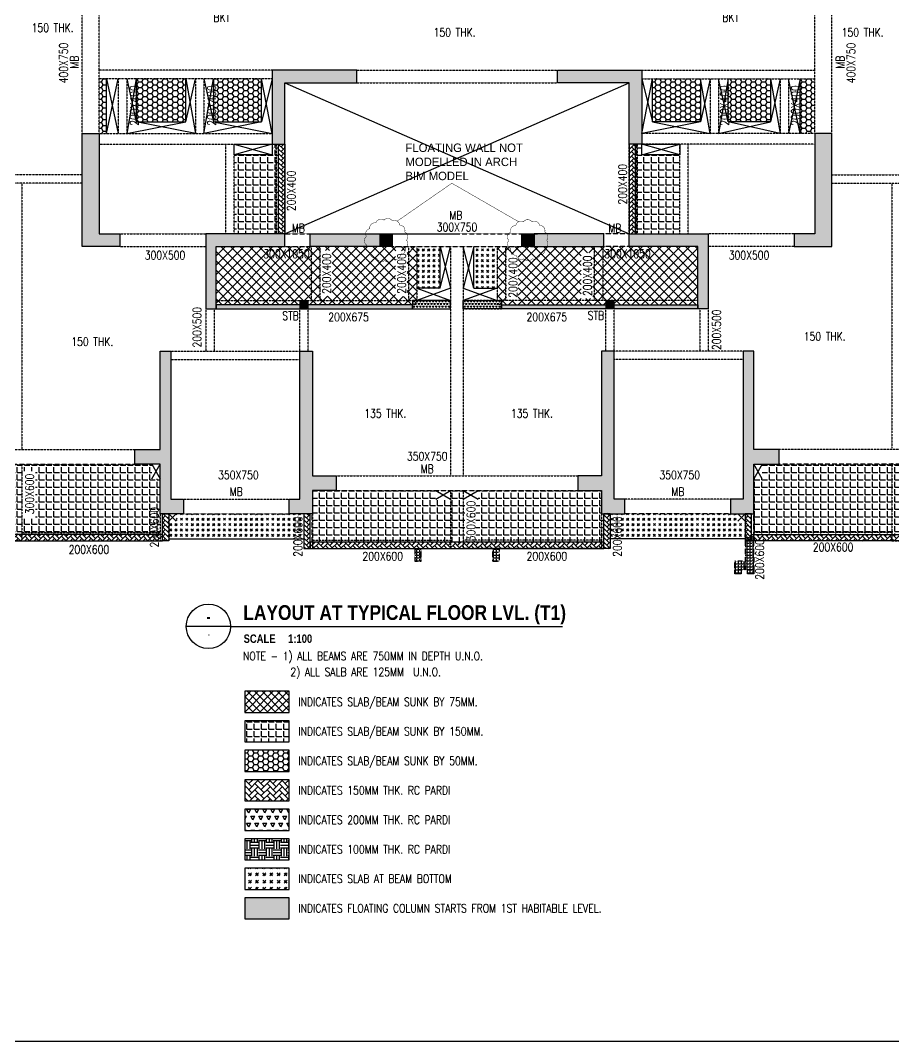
# Model space of a CAD drawing. Header units: millimetres. Extents: x 4277 to 218637, y 6776 to 49510.
# Drawn here: x 96248 to 116923, y 6776 to 30947 of the extents above; entities that cross this region are included whole.
import ezdxf
from ezdxf.enums import TextEntityAlignment as Align

# ---------------------------------------------------------------- set-up
doc = ezdxf.new("R2010")
doc.units = ezdxf.units.MM
doc.linetypes.add('DASHED2', pattern=[0.375, 0.25, -0.125])
doc.linetypes.add('HIDDEN', pattern=[0.375, 0.25, -0.125])
for name, color, linetype, lineweight in [('0. BIM ARCH 28.03.25', 7, 'Continuous', 0), ('BEAM SIZES', 3, 'Continuous', 0), ('Boundary', 40, 'Continuous', 30), ('FC', 4, 'Continuous', 0), ('OTHER', 7, 'Continuous', 30), ('RC PARDI 100MM', 2, 'Continuous', 25), ('RC PARDI 150MM', 2, 'Continuous', 25), ('RC PARDI 200MM', 2, 'Continuous', 25), ('RC PARDI 75MM', 2, 'Continuous', 25)]:
    doc.layers.add(name, color=color, linetype=linetype, lineweight=lineweight)
for name, color, linetype in [('A-REFR-TITL-100', 2, 'Continuous'), ('BEAM', 3, 'DASHED2'), ('BEAM NO', 3, 'Continuous'), ('COL', 6, 'Continuous'), ('col solid', 20, 'Continuous'), ('COVER', 2, 'Continuous'), ('CUT', 9, 'Continuous'), ('HAT', 30, 'Continuous'), ('SLAB NO', 3, 'Continuous'), ('TEXT', 3, 'Continuous')]:
    doc.layers.add(name, color=color, linetype=linetype)
doc.styles.add('AR', font='GOTHIC.TTF')
doc.styles.add('Arial', font='arial.ttf')
doc.styles.add('ARIAL-TITLE', font='arialbd.ttf')
doc.styles.add('ROMANS', font='romans.shx', dxfattribs={"width": 1.2})
pattern_1 = [(0, (140000.34, -120499.32), (0, 174.625), [127, -47.625]), (90, (140000.34, -120499.32), (-174.625, 1e-14), [127, -47.625])]
pattern_2 = [(45, (140000.34, -120499.32), (-112.2532, 112.2532), []), (135, (140000.34, -120499.32), (-112.2532, -112.2532), [])]
pattern_3 = [(45, (143049.475, -120599.35), (0, 107.763073), [228.6, -76.2]), (135, (143103.36, -120545.47), (1e-14, 107.763073), [228.6, -76.2])]
pattern_4 = [(45, (154100.31, -120596.86), (0, 107.763073), [228.6, -76.2]), (135, (154154.19, -120542.976), (1e-14, 107.763073), [228.6, -76.2])]
pattern_5 = [(180, (275900.12, 208691.166), (-75, -75), [75, -75]), (180, (275900.12, 208663.04), (-75, -75), [75, -75]), (180, (275900.12, 208634.916), (-75, -75), [75, -75]), (270, (275890.746, 208625.54), (75, -75), [75, -75]), (270, (275862.62, 208625.54), (75, -75), [75, -75]), (270, (275834.496, 208625.54), (75, -75), [75, -75])]
pattern_6 = [(60, (-63629.53, -130953.257), (-37.5, 64.951905), [37.5, -37.5]), (120, (-63629.53, -130953.257), (-75, 4e-08), [37.5, -37.5]), (360, (-63648.28, -130920.78), (37.5, 64.951905), [37.5, -37.5])]
pattern_7 = [(45, (151774.78, -128089.32), (0, 107.763073), [228.6, -76.2]), (135, (151828.66, -128035.44), (1e-14, 107.763073), [228.6, -76.2])]
pattern_8 = [(0, (140000.34, -120499.316), (0, 69.85), [50.8, -19.05]), (90, (140000.34, -120499.316), (-69.85, 4e-15), [50.8, -19.05])]
pattern_9 = [(0, (140000.34, -120499.316), (119.0625, 68.740766), [79.375, -158.75]), (120, (140000.34, -120499.316), (-119.0625, 68.740767), [79.375, -158.75]), (60, (140000.34, -120499.316), (3e-07, 137.481533), [-158.75, 79.375])]
pattern_10 = [(45, (140000.34, -120499.32), (127.27922, 0), [75, -105]), (45, (140032.16, -120499.32), (127.27922, 0), [30, -150]), (45, (140000.34, -120467.5), (127.27922, 0), [30, -150])]

# ---------------------------------------------------------------- blocks, each defined once
blk = doc.blocks.new('A-DETAIL-TITLE-100')
at = {"layer": 'A-REFR-TITL-100', "linetype": 'Continuous'}
blk.add_line((0, 0), (-1050, 0), dxfattribs=at)
blk.add_circle((-525, 0), 525, dxfattribs=at)
at = {"layer": 'A-REFR-TITL-100', "color": 4, "style": 'ARIAL-TITLE'}
for tag, p, height in [('TITLE1', (450, 937), 500), ('TITLE2', (450, 237), 500), ('SCALE1', (450, -480), 300), ('SCALE2', (2479, -480), 300)]:
    blk.add_attdef(tag, p, '', height=height, dxfattribs=at)
at = {"layer": 'A-REFR-TITL-100', "color": 4, "linetype": 'Continuous', "style": 'ARIAL-TITLE'}
blk.add_attdef('DRWG-NO', text='', height=400, dxfattribs=at).set_placement((-751, 326), align=Align.MIDDLE)
at = {"layer": 'A-REFR-TITL-100', "color": 4, "linetype": 'Continuous', "style": 'Arial', "width": 0.8}
blk.add_attdef('DRAWING-REF', text='', height=200, dxfattribs=at).set_placement((-735, -270), align=Align.MIDDLE)

msp = doc.modelspace()

# ---------------------------------------------------------------- hatches: boundary and pattern name
at = {"layer": 'col solid'}
h = msp.add_hatch(color=256, dxfattribs=at)
h.dxf.hatch_style = 1
h.paths.add_polyline_path([(102210, 29766), (102210, 28019), (102510, 28019), (102510, 29467), (104210, 29467), (104210, 29766)])
h = msp.add_hatch(color=256, dxfattribs=at)
h.dxf.hatch_style = 1
h.paths.add_polyline_path([(102210, 29766), (102210, 28019), (102510, 28019), (102510, 29467), (104210, 29467), (104210, 29766)])
h = msp.add_hatch(color=256, dxfattribs=at)
h.dxf.hatch_style = 1
h.paths.add_polyline_path([(110961, 29766), (110961, 28019), (110661, 28019), (110661, 29467), (108961, 29467), (108961, 29766)])
h = msp.add_hatch(color=256, dxfattribs=at)
h.dxf.hatch_style = 1
h.paths.add_polyline_path([(110961, 29766), (110961, 28019), (110661, 28019), (110661, 29467), (108961, 29467), (108961, 29766)])
h = msp.add_hatch(color=256, dxfattribs=at)
h.dxf.hatch_style = 1
h.paths.add_polyline_path([(97710, 25594), (97710, 28269), (98110, 28269), (98110, 25894), (98599, 25894), (98599, 25594)])
h = msp.add_hatch(color=256, dxfattribs=at)
h.dxf.hatch_style = 1
h.paths.add_polyline_path([(115460, 25594), (115460, 28269), (115060, 28269), (115060, 25894), (114572, 25894), (114572, 25594)])
h = msp.add_hatch(color=256, dxfattribs=at)
h.dxf.hatch_style = 1
h.paths.add_polyline_path([(102510, 25894), (100635, 25894), (100635, 24119), (100885, 24119), (100885, 25594), (102510, 25594)])
h = msp.add_hatch(color=256, dxfattribs=at)
h.dxf.hatch_style = 1
h.paths.add_polyline_path([(103109, 25594), (103109, 25894), (104760, 25894), (104760, 25594)])
h = msp.add_hatch(color=256, dxfattribs=at)
h.dxf.hatch_style = 1
h.paths.add_polyline_path([(110061, 25594), (110061, 25894), (108410, 25894), (108410, 25594)])
h = msp.add_hatch(color=256, dxfattribs=at)
h.dxf.hatch_style = 1
h.paths.add_polyline_path([(110661, 25894), (112535, 25894), (112535, 24119), (112285, 24119), (112285, 25594), (110661, 25594)])
h = msp.add_hatch(color=256, dxfattribs=at)
h.dxf.hatch_style = 1
h.paths.add_polyline_path([(99560, 23119), (99810, 23119), (99810, 19619), (100110, 19619), (100110, 19269), (99560, 19269), (99560, 20444), (98960, 20444), (98960, 20794), (99560, 20794)])
h = msp.add_hatch(color=256, dxfattribs=at)
h.dxf.hatch_style = 1
h.paths.add_polyline_path([(102860, 23119), (103160, 23119), (103160, 20169), (103722, 20169), (103722, 19819), (103160, 19819), (103160, 19269), (102610, 19269), (102610, 19619), (102860, 19619)])
h = msp.add_hatch(color=256, dxfattribs=at)
h.dxf.hatch_style = 1
h.paths.add_polyline_path([(110310, 23119), (110010, 23119), (110010, 20169), (109448, 20169), (109448, 19819), (110010, 19819), (110010, 19269), (110560, 19269), (110560, 19619), (110310, 19619)])
h = msp.add_hatch(color=256, dxfattribs=at)
h.dxf.hatch_style = 1
h.paths.add_polyline_path([(113610, 23119), (113360, 23119), (113360, 19619), (113060, 19619), (113060, 19269), (113610, 19269), (113610, 20444), (114210, 20444), (114210, 20794), (113610, 20794)])
at = {"layer": 'FC'}
h = msp.add_hatch(color=6, dxfattribs=at)
h.dxf.hatch_style = 1
h.paths.add_polyline_path([(104761, 25894), (105061, 25894), (105061, 25594), (104761, 25594)])
h = msp.add_hatch(color=6, dxfattribs=at)
h.dxf.hatch_style = 1
h.paths.add_polyline_path([(108110, 25894), (108410, 25894), (108410, 25594), (108110, 25594)])
h = msp.add_hatch(color=256, dxfattribs=at)
h.dxf.hatch_style = 1
h.paths.add_polyline_path([(102860, 24319), (103060, 24319), (103060, 24119), (102860, 24119)])
h = msp.add_hatch(color=256, dxfattribs=at)
h.dxf.hatch_style = 1
h.paths.add_polyline_path([(110110, 24319), (110310, 24319), (110310, 24119), (110110, 24119)])
h = msp.add_hatch(color=6, dxfattribs=at)
h.dxf.hatch_style = 1
h.paths.add_polyline_path([(101559, 9682), (102609, 9682), (102609, 10182), (101559, 10182)])
at = {"layer": 'HAT'}
h = msp.add_hatch(dxfattribs=at)
h.set_pattern_fill('HONEY', color=256, scale=25)
h.set_pattern_definition(pattern_9)
h.paths.add_polyline_path([(98110, 29566), (98290, 29566), (98290, 28269), (98110, 28269)])
h = msp.add_hatch(dxfattribs=at)
h.set_pattern_fill('HONEY', color=256, scale=25)
h.set_pattern_definition(pattern_9)
h.paths.add_polyline_path([(98990, 29566), (100168, 29566), (100168, 28545), (98990, 28545)])
h = msp.add_hatch(dxfattribs=at)
h.set_pattern_fill('HONEY', color=256, scale=25)
h.set_pattern_definition(pattern_9)
h.paths.add_polyline_path([(100818, 28544), (101959, 28544), (101959, 29566), (100818, 29566)])
h = msp.add_hatch(dxfattribs=at)
h.set_pattern_fill('HONEY', color=256, scale=25)
h.set_pattern_definition(pattern_9)
h.paths.add_polyline_path([(112352, 28544), (111211, 28544), (111211, 29566), (112352, 29566)])
h = msp.add_hatch(dxfattribs=at)
h.set_pattern_fill('HONEY', color=256, scale=25)
h.set_pattern_definition(pattern_9)
h.paths.add_polyline_path([(114010, 29566), (113002, 29566), (113002, 28545), (114010, 28545)])
h = msp.add_hatch(dxfattribs=at)
h.set_pattern_fill('HONEY', color=256, scale=25)
h.set_pattern_definition(pattern_9)
h.paths.add_polyline_path([(114710, 29566), (115060, 29566), (115060, 28269), (114710, 28269)])
h = msp.add_hatch(dxfattribs=at)
h.set_pattern_fill('ANGLE', color=256, scale=25)
h.set_pattern_definition(pattern_1)
h.paths.add_polyline_path([(101310, 25894), (102360, 25894), (102360, 27769), (102360, 28019), (102210, 28019), (102209, 27769), (101310, 27769)])
h = msp.add_hatch(dxfattribs=at)
h.set_pattern_fill('ANGLE', color=256, scale=25)
h.set_pattern_definition(pattern_1)
h.paths.add_polyline_path([(111860, 25894), (110811, 25894), (110811, 27769), (110811, 28019), (110961, 28019), (110961, 27769), (111860, 27769)])
at = {"layer": 'HAT', "linetype": 'ByBlock'}
h = msp.add_hatch(dxfattribs=at)
h.set_pattern_fill('ANSI37', color=256, scale=50)
h.set_pattern_definition(pattern_2)
h.paths.add_polyline_path([(103629, 25498), (103629, 24417), (103356, 24417), (103356, 25498)])
h.paths.add_polyline_path([(105405, 25496), (105405, 24415), (105132, 24415), (105132, 25496)])
h.paths.add_polyline_path([(100885, 25594), (105635, 25594), (105635, 24219), (100885, 24219)])
at = {"layer": 'HAT'}
h = msp.add_hatch(dxfattribs=at)
h.set_pattern_fill('GOST_GLASS', color=256, scale=15)
h.set_pattern_definition(pattern_10)
h.paths.add_polyline_path([(105635, 24606), (106185, 24606), (106185, 25594), (105635, 25594)])
h = msp.add_hatch(dxfattribs=at)
h.set_pattern_fill('GOST_GLASS', color=256, scale=15)
h.set_pattern_definition(pattern_10)
h.paths.add_polyline_path([(106985, 25594), (107535, 25594), (107535, 24606), (106985, 24606)])
at = {"layer": 'HAT', "linetype": 'ByBlock'}
h = msp.add_hatch(dxfattribs=at)
h.set_pattern_fill('ANSI37', color=256, scale=50)
h.set_pattern_definition(pattern_2)
h.paths.add_polyline_path([(109799, 25444), (109799, 24363), (109526, 24363), (109526, 25444)])
h.paths.add_polyline_path([(107761, 25411), (108034, 25411), (108034, 24329), (107761, 24329)])
h.paths.add_polyline_path([(107535, 25594), (112285, 25594), (112285, 24219), (107535, 24219)])
at = {"layer": 'HAT'}
h = msp.add_hatch(dxfattribs=at)
h.set_pattern_fill('ANGLE', color=256, scale=25)
h.set_pattern_definition(pattern_1)
h.paths.add_polyline_path([(96607, 20278), (96607, 19167), (96331, 19167), (96331, 20278)], flags=16)
h.paths.add_polyline_path([(95985, 18779), (99560, 18779), (99560, 20094), (99360, 20094), (99360, 20444), (95985, 20444)])
h = msp.add_hatch(dxfattribs=at)
h.set_pattern_fill('ANGLE', color=256, scale=25)
h.set_pattern_definition(pattern_1)
h.paths.add_polyline_path([(116885, 18779), (113610, 18779), (113610, 20094), (113810, 20094), (113810, 20444), (116885, 20444)])
h = msp.add_hatch(dxfattribs=at)
h.set_pattern_fill('ANGLE', color=256, scale=25)
h.set_pattern_definition(pattern_1)
h.paths.add_polyline_path([(117236, 20293), (117543, 20293), (117543, 19118), (117236, 19118)], flags=16)
h.paths.add_polyline_path([(120761, 18779), (116885, 18779), (116885, 20444), (120560, 20444), (120560, 20094), (120760, 20094)])
h = msp.add_hatch(dxfattribs=at)
h.set_pattern_fill('ANGLE', color=256, scale=25)
h.set_pattern_definition([(0, (140000.34, -69942.43), (0, 174.625), [127, -47.625]), (90, (140000.34, -69942.43), (-174.625, 1e-14), [127, -47.625])])
h.paths.add_polyline_path([(106774, 19591), (107032, 19591), (107032, 18619), (106774, 18619)])
h.paths.add_polyline_path([(107085, 19819), (110010, 19819), (110010, 19269), (110060, 19269), (110060, 18594), (103110, 18594), (103110, 19269), (103160, 19269), (103160, 19819), (106085, 19819), (106085, 19619), (106435, 19619), (106435, 19819), (106735, 19819), (106735, 19619), (107085, 19619)])
h = msp.add_hatch(dxfattribs=at)
h.set_pattern_fill('GOST_GLASS', color=256, scale=15)
h.set_pattern_definition([(45, (140000.35, -120509.34), (127.27922, 0), [75, -105]), (45, (140032.17, -120509.34), (127.27922, 0), [30, -150]), (45, (140000.35, -120477.52), (127.27922, 0), [30, -150])])
edge = h.paths.add_edge_path()
edge.add_line((102960, 18674), (99760, 18674))
edge.add_line((99760, 18674), (99760, 19094))
edge.add_line((99760, 19094), (99935, 19094))
edge.add_line((99935, 19094), (99935, 19269))
edge.add_line((99935, 19269), (102960, 19269))
edge.add_line((102960, 19269), (102960, 18669))
h = msp.add_hatch(dxfattribs=at)
h.set_pattern_fill('GOST_GLASS', color=256, scale=15)
h.set_pattern_definition([(45, (139999.7, -120509.365), (127.27922, 0), [75, -105]), (45, (140031.52, -120509.365), (127.27922, 0), [30, -150]), (45, (139999.7, -120477.545), (127.27922, 0), [30, -150])])
edge = h.paths.add_edge_path()
edge.add_line((110209, 18674), (113409, 18674))
edge.add_line((113409, 18674), (113409, 19094))
edge.add_line((113409, 19094), (113234, 19094))
edge.add_line((113234, 19094), (113234, 19269))
edge.add_line((113234, 19269), (110209, 19269))
edge.add_line((110209, 19269), (110209, 18669))
h = msp.add_hatch(dxfattribs=at)
h.set_pattern_fill('ANGLE', color=256, scale=10)
h.set_pattern_definition(pattern_8)
h.paths.add_polyline_path([(113410, 17944), (113610, 17944), (113610, 18729), (113410, 18729)])
h = msp.add_hatch(dxfattribs=at)
h.set_pattern_fill('ANGLE', color=256, scale=10)
h.set_pattern_definition(pattern_8)
h.paths.add_polyline_path([(105585, 18444), (105735, 18444), (105735, 18144), (105585, 18144)])
h = msp.add_hatch(dxfattribs=at)
h.set_pattern_fill('ANGLE', color=256, scale=10)
h.set_pattern_definition(pattern_8)
h.paths.add_polyline_path([(107435, 18144), (107585, 18144), (107585, 18444), (107435, 18444)])
h = msp.add_hatch(dxfattribs=at)
h.set_pattern_fill('ANGLE', color=256, scale=10)
h.set_pattern_definition(pattern_8)
h.paths.add_polyline_path([(113160, 18144), (113410, 18144), (113410, 17944), (113160, 17944)])
h = msp.add_hatch(dxfattribs=at)
h.set_pattern_fill('ANGLE', color=256, scale=10)
h.set_pattern_definition(pattern_8)
h.paths.add_polyline_path([(113160, 17944), (113310, 17944), (113310, 17844), (113160, 17844)])
h = msp.add_hatch(dxfattribs=at)
h.set_pattern_fill('ANGLE', color=256, scale=10)
h.set_pattern_definition(pattern_8)
h.paths.add_polyline_path([(113460, 17844), (113610, 17844), (113610, 17944), (113460, 17944)])
at = {"layer": 'HAT', "linetype": 'ByBlock'}
h = msp.add_hatch(dxfattribs=at)
h.set_pattern_fill('ANSI37', color=256, scale=1000)
h.set_pattern_definition([(45, (75672.81, 7953.83), (-88.38835, 88.38835), []), (135, (75672.81, 7953.83), (-88.38835, -88.38835), [])])
h.paths.add_polyline_path([(101559, 15067), (101559, 14567), (102609, 14567), (102609, 15067)])
at = {"layer": 'HAT'}
h = msp.add_hatch(dxfattribs=at)
h.set_pattern_fill('ANGLE', color=256, scale=25)
h.set_pattern_definition([(0, (-296187.2, -2041689.13), (0, 174.625), [127, -47.625]), (90, (-296187.2, -2041689.13), (-174.625, 1e-14), [127, -47.625])])
h.paths.add_polyline_path([(101559, 13869), (102609, 13869), (102609, 14369), (101559, 14369)])
h = msp.add_hatch(dxfattribs=at)
h.set_pattern_fill('HONEY', color=256, scale=25)
h.set_pattern_definition([(0, (140000.34, -120367.166), (119.0625, 68.740766), [79.375, -158.75]), (120, (140000.34, -120367.166), (-119.0625, 68.740767), [79.375, -158.75]), (60, (140000.34, -120367.166), (3e-07, 137.481533), [-158.75, 79.375])])
h.paths.add_polyline_path([(101559, 13171), (102609, 13171), (102609, 13671), (101559, 13671)])
h = msp.add_hatch(dxfattribs=at)
h.set_pattern_fill('GOST_GLASS', color=256, scale=20)
h.set_pattern_definition([(45, (140000.34, -117937.64), (169.70563, 0), [100, -140]), (45, (140042.77, -117937.64), (169.70563, 0), [40, -200]), (45, (140000.34, -117895.22), (169.70563, 0), [40, -200])])
h.paths.add_polyline_path([(101559, 10380), (102609, 10380), (102609, 10880), (101559, 10880)])
at = {"layer": 'RC PARDI 100MM'}
h = msp.add_hatch(dxfattribs=at)
h.set_pattern_fill('EARTH', color=30, scale=300, angle=180)
h.set_pattern_definition(pattern_5)
h.paths.add_polyline_path([(105535, 24219), (100885, 24219), (100885, 24119), (105535, 24119)])
h = msp.add_hatch(dxfattribs=at)
h.set_pattern_fill('EARTH', color=30, scale=300, angle=180)
h.set_pattern_definition(pattern_5)
h.paths.add_polyline_path([(107635, 24219), (112285, 24219), (112285, 24119), (107635, 24119)])
h = msp.add_hatch(dxfattribs=at)
h.set_pattern_fill('EARTH', color=30, scale=700)
h.set_pattern_definition([(0, (-85718.6, -131612.73), (175, 175), [175, -175]), (0, (-85718.6, -131547.1), (175, 175), [175, -175]), (0, (-85718.6, -131481.48), (175, 175), [175, -175]), (90, (-85696.72, -131459.6), (-175, 175), [175, -175]), (90, (-85631.1, -131459.6), (-175, 175), [175, -175]), (90, (-85565.47, -131459.6), (-175, 175), [175, -175])])
h.paths.add_polyline_path([(101559, 11077), (102609, 11077), (102609, 11577), (101559, 11577)])
at = {"layer": 'RC PARDI 150MM'}
h = msp.add_hatch(dxfattribs=at)
h.set_pattern_fill('AR-HBONE', color=30, scale=0.75)
h.set_pattern_definition(pattern_7)
h.paths.add_polyline_path([(102360, 28019), (102510, 28019), (102510, 25894), (102360, 25894)])
h = msp.add_hatch(dxfattribs=at)
h.set_pattern_fill('AR-HBONE', color=30, scale=0.75)
h.set_pattern_definition(pattern_7)
h.paths.add_polyline_path([(110811, 28019), (110661, 28019), (110661, 25894), (110811, 25894)])
h = msp.add_hatch(dxfattribs=at)
h.set_pattern_fill('AR-HBONE', color=30, scale=0.75)
h.set_pattern_definition(pattern_3)
h.paths.add_polyline_path([(99610, 19269), (99760, 19269), (99760, 18629), (99610, 18629)])
h = msp.add_hatch(dxfattribs=at)
h.set_pattern_fill('AR-HBONE', color=30, scale=0.75)
h.set_pattern_definition(pattern_4)
h.paths.add_polyline_path([(103110, 19269), (102960, 19269), (102960, 18444), (103110, 18444)])
h = msp.add_hatch(dxfattribs=at)
h.set_pattern_fill('AR-HBONE', color=30, scale=0.75)
h.set_pattern_definition(pattern_4)
h.paths.add_polyline_path([(110060, 19279), (110210, 19279), (110210, 18444), (110060, 18444)])
h = msp.add_hatch(dxfattribs=at)
h.set_pattern_fill('AR-HBONE', color=30, scale=0.75)
h.set_pattern_definition(pattern_3)
h.paths.add_polyline_path([(113560, 19269), (113410, 19269), (113410, 18629), (113560, 18629)])
h = msp.add_hatch(dxfattribs=at)
h.set_pattern_fill('AR-HBONE', color=30, scale=0.75)
h.set_pattern_definition([(45, (140000.34, -120599.316), (0, 107.763073), [228.6, -76.2]), (135, (140054.224, -120545.435), (1e-14, 107.763073), [228.6, -76.2])])
h.paths.add_polyline_path([(92360, 18629), (99610, 18629), (99610, 18779), (92360, 18779)])
h = msp.add_hatch(dxfattribs=at)
h.set_pattern_fill('AR-HBONE', color=30, scale=0.75)
h.set_pattern_definition([(45, (139999.87, -120599.32), (0, 107.763073), [228.6, -76.2]), (135, (140053.75, -120545.435), (1e-14, 107.763073), [228.6, -76.2])])
h.paths.add_polyline_path([(120810, 18629), (113560, 18629), (113560, 18779), (120810, 18779)])
h = msp.add_hatch(dxfattribs=at)
h.set_pattern_fill('AR-HBONE', color=30, scale=0.75)
h.set_pattern_definition([(45, (140000.34, -120499.316), (0, 107.763073), [228.6, -76.2]), (135, (140054.224, -120445.435), (1e-14, 107.763073), [228.6, -76.2])])
h.paths.add_polyline_path([(103110, 18444), (110060, 18444), (110060, 18594), (103110, 18594)])
h = msp.add_hatch(dxfattribs=at)
h.set_pattern_fill('AR-HBONE', color=30)
h.set_pattern_definition([(45, (-355833.46, -2047117.43), (0, 143.684098), [304.8, -101.6]), (135, (-355761.62, -2047045.59), (1e-14, 143.684098), [304.8, -101.6])])
h.paths.add_polyline_path([(101559, 12473), (102609, 12473), (102609, 12973), (101559, 12973)])
at = {"layer": 'RC PARDI 200MM'}
h = msp.add_hatch(dxfattribs=at)
h.set_pattern_fill('TRIANG', color=30, scale=200, angle=360)
h.set_pattern_definition(pattern_6)
h.paths.add_polyline_path([(105535, 24119), (106435, 24119), (106435, 24319), (105535, 24319)])
h = msp.add_hatch(dxfattribs=at)
h.set_pattern_fill('TRIANG', color=30, scale=200, angle=360)
h.set_pattern_definition(pattern_6)
h.paths.add_polyline_path([(107635, 24119), (106735, 24119), (106735, 24319), (107635, 24319)])
at = {"layer": 'RC PARDI 75MM'}
h = msp.add_hatch(dxfattribs=at)
h.set_pattern_fill('TRIANG', color=30, scale=20)
h.set_pattern_definition([(60, (-355833.46, -2046896.25), (-95.25, 164.977839), [95.25, -95.25]), (120, (-355833.46, -2046896.25), (-190.5, 1e-07), [95.25, -95.25]), (0, (-355881.09, -2046813.76), (95.25, 164.977839), [95.25, -95.25])])
h.paths.add_polyline_path([(101559, 11775), (102609, 11775), (102609, 12275), (101559, 12275)])

# ---------------------------------------------------------------- linework, layer by layer
at = {"layer": '0. BIM ARCH 28.03.25', "linetype": 'ByBlock', "lineweight": -2, "const_width": 10, "elevation": 0}
msp.add_lwpolyline([(105167, 26195), (106464, 27093), (108045, 26182)], dxfattribs=at)
for points in [[(105390, 25744, 0.5), (105348, 25940, 0.5), (105230, 26102, 0.5), (105055, 26201, 0.5), (104855, 26220, 0.5), (104665, 26156, 0.5), (104518, 26019, 0.5), (104440, 25834, 0.5), (104444, 25633, 0.5), (104530, 25452, 0.5), (104683, 25322, 0.5), (104876, 25265, 0.5), (105075, 25293, 0.5), (105245, 25400, 0.5), (105356, 25567, 0.5)], [(108709, 25744, 0.5), (108665, 25939, 0.5), (108539, 26096, 0.5), (108358, 26182, 0.5), (108158, 26181, 0.5), (107977, 26093, 0.5), (107854, 25935, 0.5), (107811, 25739, 0.5), (107858, 25544, 0.5), (107985, 25389, 0.5), (108167, 25304, 0.5), (108367, 25307, 0.5), (108546, 25398, 0.5), (108669, 25557, 0.5)]]:
    msp.add_lwpolyline(points, format="xyb", close=True, dxfattribs=at)
at = {"layer": 'A-REFR-TITL-100', "linetype": 'Continuous'}
msp.add_line((101224, 16605), (109081, 16605), dxfattribs=at)
at = {"layer": 'BEAM', "color": 4, "linetype": 'HIDDEN', "ltscale": 10}
for p, q in [((97710, 28269, 0), (97711, 31566, 0)), ((98110, 29766, 0), (98111, 31566, 0)), ((115060, 29766, 0), (115060, 31566, 0)), ((115460, 28269, 0), (115460, 31566, 0)), ((93011, 20794, 0), (98960, 20794, 0)), ((120159, 20794, 0), (114210, 20794, 0)), ((103722, 20169, 0), (109448, 20169, 0)), ((100110, 19619, 0), (102609, 19619, 0)), ((113059, 19619, 0), (110560, 19619, 0))]:
    msp.add_line(p, q, dxfattribs=at)
at = {"layer": 'BEAM', "color": 4, "ltscale": 10}
for p, q in [((98110, 28269, 0), (98110, 29766, 0)), ((115060, 28269, 0), (115060, 29766, 0))]:
    msp.add_line(p, q, dxfattribs=at)
at = {"layer": 'BEAM', "linetype": 'HIDDEN', "ltscale": 10}
for p, q in [((102210, 29766, 0), (98110, 29766, 0)), ((104210, 29766, 0), (108961, 29766, 0)), ((110961, 29766, 0), (115060, 29766, 0)), ((98110, 28019, 0), (102210, 28019, 0)), ((101110, 25894, -5), (101110, 28019, 0)), ((102308, 25893, 0), (102310, 28019, 0)), ((110862, 25893, 0), (110861, 28019, 0)), ((115060, 28019, 0), (110961, 28019, 0)), ((112060, 25894, -5), (112060, 28019, 0)), ((97710, 27294, 6), (94762, 27294, 6)), ((97710, 27094, 6), (94762, 27094, 6)), ((96285, 27094, 0), (96285, 20794, 0)), ((115460, 27294, 6), (118409, 27294, 6)), ((115460, 27094, 6), (118409, 27094, 6)), ((116885, 27094, 0), (116885, 20819, 0)), ((98599, 25894, 0), (100635, 25894, 0)), ((114572, 25894, 0), (112535, 25894, 0)), ((98599, 25594, 0), (100635, 25594, 0)), ((103135, 25594, 0), (103135, 24319, 0)), ((103335, 25594, 0), (103335, 24319, 0)), ((105435, 25594, 0), (105435, 24319, 0)), ((107735, 25594, 0), (107735, 24319, 0)), ((109835, 25594, 0), (109835, 24319, 0)), ((110035, 25594, 0), (110035, 24319, 0)), ((114572, 25594, 0), (112535, 25594, 0)), ((106435, 24319, 0), (106435, 20169, 0)), ((106735, 24319, 0), (106735, 20169, 0)), ((100635, 24119, 0), (100635, 23119, 0)), ((100835, 24119, 0), (100835, 23119, 0)), ((100885, 24119, 0), (106435, 24119, 0)), ((102860, 23119, 0), (102860, 24119, 0)), ((103060, 23119, 0), (103060, 24119, 0)), ((112285, 24119, 0), (106735, 24119, 0)), ((110110, 23119, 0), (110110, 24119, 0)), ((110310, 23119, 0), (110310, 24119, 0)), ((112335, 24119, 0), (112335, 23119, 0)), ((112535, 24119, 0), (112535, 23119, 0)), ((99810, 23119, 0), (102860, 23119, 0)), ((113360, 23119, 0), (110310, 23119, 0)), ((99810, 22919, 0), (102860, 22919, 0)), ((113360, 22919, 0), (110310, 22919, 0))]:
    msp.add_line(p, q, dxfattribs=at)
at = {"layer": 'BEAM', "ltscale": 10}
for p, q in [((102210, 29566, 0), (98110, 29566, 0)), ((98565, 29566, 0), (98565, 28269, 0)), ((98765, 29566, 0), (98765, 28269, 0)), ((100393, 29566, 0), (100393, 28269, 0)), ((100593, 29566, 0), (100593, 28269, 0)), ((110961, 29566, 0), (115060, 29566, 0)), ((112577, 29566, 0), (112577, 28269, 0)), ((112777, 29566, 0), (112777, 28269, 0)), ((114235, 29566, 0), (114235, 28269, 0)), ((114435, 29566, 0), (114435, 28269, 0)), ((104210, 29467, 0), (108961, 29467, 0)), ((98110, 28269, 0), (102210, 28269, 0)), ((115060, 28269, 0), (110961, 28269, 0)), ((101310, 25894, -5), (101310, 28019, 0)), ((102509, 25894, 0), (102510, 28019, 0)), ((110662, 25894, 0), (110661, 28019, 0)), ((111860, 25894, -5), (111860, 28019, 0)), ((105635, 25594, 0), (105635, 24319, 0)), ((106435, 25594, 0), (106435, 24319, 0)), ((106735, 25594, 0), (106735, 24319, 0)), ((107535, 25594, 0), (107535, 24319, 0)), ((100885, 24319, 0), (106435, 24319, 0)), ((112285, 24319, 0), (106735, 24319, 0)), ((96285, 20444, 0), (96285, 18629, 0)), ((116885, 20469, 0), (116885, 18629, 0)), ((106435, 19819, 0), (106435, 18444, 0)), ((106735, 19819, 0), (106735, 18444, 0)), ((99560, 19279, 0), (99560, 18629, 0)), ((99760, 19279, 0), (99760, 18629, 0)), ((102960, 19276, 0), (102960, 18444, 0)), ((103160, 19276, 0), (103160, 18444, 0)), ((110010, 19276, 0), (110010, 18444, 0)), ((110210, 19276, 0), (110210, 18444, 0)), ((113410, 19279, 0), (113410, 18629, 0)), ((113610, 19279, 0), (113610, 18629, 0)), ((96285, 18629, 0), (95985, 18629, 0)), ((96285, 18829, 0), (99560, 18829, 0)), ((96285, 18629, 0), (99560, 18629, 0)), ((99760, 18629, 0), (99560, 18629, 0)), ((103160, 18644, 0), (106435, 18644, 0)), ((110010, 18644, 0), (106735, 18644, 0)), ((113410, 18629, 0), (113610, 18629, 0)), ((116885, 18829, 0), (113610, 18829, 0)), ((116885, 18629, 0), (113610, 18629, 0)), ((116885, 18629, 0), (117185, 18629, 0)), ((102960, 18444, 0), (103160, 18444, 0)), ((103160, 18444, 0), (106435, 18444, 0)), ((106435, 18444, 0), (106735, 18444, 0)), ((110010, 18444, 0), (106735, 18444, 0)), ((110210, 18444, 0), (110010, 18444, 0))]:
    msp.add_line(p, q, dxfattribs=at)
at = {"layer": 'BEAM', "color": 4}
for p, q in [((102510, 25894, 0), (103135, 25894, 0)), ((104634, 25894, 0), (108536, 25894, 0)), ((110661, 25894, 0), (110035, 25894, 0)), ((102510, 25594, 0), (103135, 25594, 0)), ((105061, 25594, 0), (108536, 25594, 0)), ((110661, 25594, 0), (110035, 25594, 0)), ((93011, 20444, 0), (98960, 20444, 0)), ((120159, 20444, 0), (114210, 20444, 0)), ((103722, 19819, 0), (109448, 19819, 0)), ((100110, 19269, 0), (102609, 19269, 0)), ((113059, 19269, 0), (110560, 19269, 0))]:
    msp.add_line(p, q, dxfattribs=at)
at = {"layer": 'BEAM'}
for p, q in [((113409, 19269, 0), (113410, 17944, 0)), ((113609, 19269, 0), (113610, 17944, 0)), ((105585, 18444, 0), (105585, 18144, 0)), ((105735, 18144, 0), (105735, 18444, 0)), ((107435, 18144, 0), (107435, 18444, 0)), ((107585, 18434, 0), (107585, 18144, 0)), ((105585, 18144, 0), (105735, 18144, 0)), ((107435, 18144, 0), (107585, 18144, 0)), ((113410, 18144, 0), (113160, 18144, 0)), ((113160, 17944, 0), (113160, 18144, 0)), ((113410, 17944, 0), (113160, 17944, 0)), ((113610, 17944, 0), (113410, 17944, 0))]:
    msp.add_line(p, q, dxfattribs=at)
at = {"layer": 'BEAM', "color": 4, "elevation": 0}
msp.add_lwpolyline([(105061, 25894), (106585, 25894)], dxfattribs=at)
at = {"layer": 'Boundary'}
msp.add_lwpolyline([(77037, 49510), (138550, 49510), (138550, 6776), (77037, 6776)], close=True, dxfattribs=at)
at = {"layer": 'COL', "elevation": 0}
for points in [[(102210, 29766), (102210, 28019), (102510, 28019), (102510, 29467), (104210, 29467), (104210, 29766)], [(110961, 29766), (110961, 28019), (110661, 28019), (110661, 29467), (108961, 29467), (108961, 29766)], [(97710, 25594), (97710, 28269), (98110, 28269), (98110, 25894), (98599, 25894), (98599, 25594)], [(115460, 25594), (115460, 28269), (115060, 28269), (115060, 25894), (114572, 25894), (114572, 25594)], [(102510, 25894), (100635, 25894), (100635, 24119), (100885, 24119), (100885, 25594), (102510, 25594)], [(103109, 25594), (103109, 25894), (104760, 25894), (104760, 25594)], [(110061, 25594), (110061, 25894), (108410, 25894), (108410, 25594)], [(110661, 25894), (112535, 25894), (112535, 24119), (112285, 24119), (112285, 25594), (110661, 25594)], [(99560, 23119), (99810, 23119), (99810, 19619), (100110, 19619), (100110, 19269), (99560, 19269), (99560, 20444), (98960, 20444), (98960, 20794), (99560, 20794)], [(102860, 23119), (103160, 23119), (103160, 20169), (103722, 20169), (103722, 19819), (103160, 19819), (103160, 19269), (102610, 19269), (102610, 19619), (102860, 19619)], [(110310, 23119), (110010, 23119), (110010, 20169), (109448, 20169), (109448, 19819), (110010, 19819), (110010, 19269), (110560, 19269), (110560, 19619), (110310, 19619)], [(113610, 23119), (113360, 23119), (113360, 19619), (113060, 19619), (113060, 19269), (113610, 19269), (113610, 20444), (114210, 20444), (114210, 20794), (113610, 20794)]]:
    msp.add_lwpolyline(points, close=True, dxfattribs=at)
at = {"layer": 'COVER'}
for p, q in [((106185, 24610, 0), (106185, 25594, 0)), ((106985, 24610, 0), (106985, 25594, 0)), ((106185, 24606, 0), (105635, 24606, 0)), ((106735, 24606, 0), (106735, 24606, 0)), ((106985, 24606, 0), (107535, 24606, 0)), ((99760, 18674, 0), (102960, 18674, 0)), ((113410, 18674, 0), (110210, 18674, 0)), ((113410, 18629, 0), (113410, 18569, 0))]:
    msp.add_line(p, q, dxfattribs=at)
at = {"layer": 'COVER', "elevation": 0}
for points in [[(98290, 28269), (98290, 29566)], [(98990, 29566), (98990, 28545), (100168, 28545), (100168, 29566)], [(100818, 29566), (100818, 28544), (101959, 28544), (101959, 29566)], [(112352, 29566), (112352, 28544), (111211, 28544), (111211, 29566)], [(114010, 29566), (114010, 28545), (113002, 28545), (113002, 29566)], [(114710, 28269), (114710, 29566)], [(113310, 17944), (113310, 17844), (113160, 17844), (113160, 17944)], [(113610, 17944), (113610, 17844), (113460, 17844), (113460, 17944)]]:
    msp.add_lwpolyline(points, dxfattribs=at)
for points in [[(102209, 27769), (101310, 27769), (101310, 28019), (102209, 28019)], [(102360, 28019), (102510, 28019), (102510, 25894), (102360, 25894)], [(110811, 28019), (110661, 28019), (110661, 25894), (110811, 25894)], [(110961, 28021), (111860, 28021), (111860, 27769), (110961, 27769)], [(99610, 19269), (99760, 19269), (99760, 18629), (99610, 18629)], [(103110, 19269), (102960, 19269), (102960, 18444), (103110, 18444)], [(110060, 19279), (110210, 19279), (110210, 18444), (110060, 18444)], [(113560, 19269), (113410, 19269), (113410, 18629), (113560, 18629)], [(92360, 18629), (99610, 18629), (99610, 18779), (92360, 18779)], [(120810, 18629), (113560, 18629), (113560, 18779), (120810, 18779)], [(103110, 18444), (110060, 18444), (110060, 18594), (103110, 18594)]]:
    msp.add_lwpolyline(points, close=True, dxfattribs=at)
at = {"layer": 'COVER', "const_width": 0.1, "elevation": 0}
for points in [[(99360, 20094), (99560, 20094), (99560, 20444), (99360, 20444)], [(113810, 20094), (113610, 20094), (113610, 20444), (113810, 20444)], [(106085, 19819), (106085, 19619), (106435, 19619), (106435, 19819)], [(106735, 19819), (106735, 19619), (107085, 19619), (107085, 19819)], [(99935, 19094), (99760, 19094), (99760, 19269), (99935, 19269)], [(113235, 19094), (113410, 19094), (113410, 19269), (113235, 19269)]]:
    msp.add_lwpolyline(points, close=True, dxfattribs=at)
at = {"layer": 'CUT'}
for p, q in [((98290, 29566, 0), (98565, 28269, 0)), ((98290, 28269, 0), (98565, 29566, 0)), ((98765, 29566, 0), (98990, 28545, 0)), ((98990, 29566, 0), (98765, 28269, 0)), ((100168, 28545, 0), (100393, 29566, 0)), ((100168, 29566, 0), (100393, 28269, 0)), ((100593, 29566, 0), (100818, 28544, 0)), ((100593, 28269, 0), (100818, 29566, 0)), ((102210, 28269, 0), (101959, 29566, 0)), ((102210, 29566, 0), (101959, 28544, 0)), ((110961, 28269, 0), (111211, 29566, 0)), ((110961, 29566, 0), (111211, 28544, 0)), ((112577, 29566, 0), (112352, 28544, 0)), ((112577, 28269, 0), (112352, 29566, 0)), ((113002, 28545, 0), (112777, 29566, 0)), ((113002, 29566, 0), (112777, 28269, 0)), ((114235, 29566, 0), (114010, 28545, 0)), ((114010, 29566, 0), (114235, 28269, 0)), ((114710, 29566, 0), (114435, 28269, 0)), ((114710, 28269, 0), (114435, 29566, 0)), ((102509, 25894, 0), (110661, 29467, 0)), ((102510, 29467, 0), (110660, 25894, 0)), ((98765, 28269, 0), (100168, 28545, 0)), ((100393, 28269, 0), (98990, 28545, 0)), ((101959, 28544, 0), (100593, 28269, 0)), ((100818, 28544, 0), (102210, 28269, 0)), ((112352, 28544, 0), (110961, 28269, 0)), ((111211, 28544, 0), (112577, 28269, 0)), ((112777, 28269, 0), (114010, 28545, 0)), ((114235, 28269, 0), (113002, 28545, 0)), ((102209, 28019, 0), (101310, 27769, 0)), ((101310, 28019, 0), (102209, 27769, 0)), ((110961, 27769, 0), (111860, 28019, 0)), ((111860, 27769, 0), (110961, 28019, 0)), ((106185, 24610, 0), (106435, 25594, 0)), ((106185, 25594, 0), (106435, 24606, 0)), ((106985, 24610, 0), (106735, 25594, 0)), ((106985, 25594, 0), (106735, 24606, 0)), ((105635, 24606, 0), (106435, 24319, 0)), ((106435, 24606, 0), (105635, 24319, 0)), ((107535, 24606, 0), (106735, 24319, 0)), ((106735, 24606, 0), (107535, 24319, 0)), ((99360, 20094, 0), (99560, 20444, 0)), ((99360, 20444, 0), (99560, 20094, 0)), ((113810, 20094, 0), (113610, 20444, 0)), ((113810, 20444, 0), (113610, 20094, 0)), ((106085, 19619, 0), (106435, 19819, 0)), ((106085, 19819, 0), (106435, 19619, 0)), ((106735, 19619, 0), (107085, 19819, 0)), ((106735, 19819, 0), (107085, 19619, 0)), ((99935, 19094, 0), (99760, 19269, 0)), ((99760, 19094, 0), (99935, 19269, 0)), ((113235, 19094, 0), (113410, 19269, 0)), ((113410, 19094, 0), (113235, 19269, 0))]:
    msp.add_line(p, q, dxfattribs=at)
at = {"layer": 'FC', "color": 6, "elevation": 0}
for points in [[(104761, 25894), (105061, 25894), (105061, 25594), (104761, 25594)], [(108110, 25894), (108410, 25894), (108410, 25594), (108110, 25594)]]:
    msp.add_lwpolyline(points, close=True, dxfattribs=at)
at = {"layer": 'FC', "elevation": 0}
for points in [[(102860, 24319), (103060, 24319), (103060, 24119), (102860, 24119)], [(110110, 24319), (110310, 24319), (110310, 24119), (110110, 24119)]]:
    msp.add_lwpolyline(points, close=True, dxfattribs=at)
at = {"layer": 'OTHER', "elevation": 0}
for points in [[(101559, 14567), (102609, 14567), (102609, 15067), (101559, 15067)], [(101559, 13869), (102609, 13869), (102609, 14369), (101559, 14369)], [(101559, 13171), (102609, 13171), (102609, 13671), (101559, 13671)], [(101559, 12473), (102609, 12473), (102609, 12973), (101559, 12973)], [(101559, 11775), (102609, 11775), (102609, 12275), (101559, 12275)], [(101559, 11077), (102609, 11077), (102609, 11577), (101559, 11577)], [(101559, 10380), (102609, 10380), (102609, 10880), (101559, 10880)], [(101559, 9682), (102609, 9682), (102609, 10182), (101559, 10182)]]:
    msp.add_lwpolyline(points, close=True, dxfattribs=at)
at = {"layer": 'RC PARDI 200MM', "elevation": 0}
for points in [[(105535, 24219), (100885, 24219), (100885, 24119), (105535, 24119)], [(105535, 24119), (106435, 24119), (106435, 24319), (105535, 24319)], [(107635, 24119), (106735, 24119), (106735, 24319), (107635, 24319)], [(107635, 24219), (112285, 24219), (112285, 24119), (107635, 24119)]]:
    msp.add_lwpolyline(points, close=True, dxfattribs=at)

# ---------------------------------------------------------------- block references
at = {"layer": 'A-REFR-TITL-100'}
ref = msp.add_blockref('A-DETAIL-TITLE-100', (101224, 16605), dxfattribs=at)
ref.add_attrib('TITLE2', 'LAYOUT AT TYPICAL FLOOR LVL. (T1)', (101525, 16756), dxfattribs={"color": 4, "height": 350, "style": 'ARIAL-TITLE', "width": 0.84})
ref.add_attrib('DRWG-NO', '-', dxfattribs={"color": 4, "linetype": 'Continuous', "height": 250, "style": 'ARIAL-TITLE', "width": 0.8}).set_placement((100698, 16833), align=Align.MIDDLE)
ref.add_attrib('DRAWING-REF', '-', dxfattribs={"color": 4, "linetype": 'Continuous', "height": 150, "style": 'Arial', "width": 0.8}).set_placement((100709, 16416), align=Align.MIDDLE)
ref.add_attrib('SCALE1', 'SCALE', (101532, 16213), dxfattribs={"color": 4, "height": 200, "style": 'ARIAL-TITLE', "width": 0.8})
ref.add_attrib('SCALE2', '1:100', (102585, 16213), dxfattribs={"color": 4, "height": 200, "style": 'ARIAL-TITLE', "width": 0.8})

# ---------------------------------------------------------------- texts
at = {"layer": '0. BIM ARCH 28.03.25', "linetype": 'ByBlock', "lineweight": -2, "insert": (105365, 28033, 0), "char_height": 200, "width": 2843.34, "attachment_point": 1, "style": 'AR'}
msp.add_mtext('FLOATING WALL NOT MODELLED IN ARCH BIM MODEL', dxfattribs=at)
at = {"layer": 'BEAM NO', "style": 'ROMANS', "width": 0.8}
for s, p in [('BKT', (101017, 30857, 0)), ('BKT', (113067, 30857, 0)), ('MB', (106559, 26176, 0)), ('MB', (102829, 25869, 0)), ('MB', (110321, 25869, 0)), ('MB', (105881, 20173, 0)), ('MB', (101358, 19633, 0)), ('MB', (111813, 19633, 0))]:
    msp.add_text(s, height=200, dxfattribs=at).set_placement(p, align=Align.BOTTOM_CENTER)
for p in [(97686, 29958, 0), (115818, 29958, 0)]:
    msp.add_text('MB', height=200, rotation=90, dxfattribs=at).set_placement(p, align=Align.BOTTOM_CENTER)
at = {"layer": 'BEAM SIZES', "style": 'ROMANS', "width": 0.8}
for s, p in [('400X750', (97429, 29938, 0)), ('400X750', (116074, 29938, 0)), ('200X400', (99105, 28934, 0)), ('200X400', (100937, 28934, 0)), ('200X400', (113080, 28934, 0)), ('200X400', (114761, 28934, 0)), ('200X400', (102822, 26913, 0)), ('200X400', (110666, 27070)), ('200X400', (103657, 24955)), ('200X400', (105435, 24956, 0)), ('200X400', (108070, 24863)), ('200X400', (109835, 24903, 0)), ('200X500', (100591, 23685, 0)), ('200X500', (112890, 23624, -6)), ('300X600', (96627, 19738, 0)), ('200X600', (99581, 18951, 0)), ('300X600', (107077, 19097, 0)), ('200X600', (102977, 18731, 0)), ('200X600', (110542, 18731, 0)), ('200X600', (113914, 18188, 0))]:
    msp.add_text(s, height=200, rotation=90, dxfattribs=at).set_placement(p, align=Align.BOTTOM_CENTER)
for s, p in [('300X750', (106585, 25894, 0)), ('300X500', (99671, 25230, 0)), ('300X1050', (102547, 25261, 0)), ('300X1050', (110623, 25261, 0)), ('300X500', (113500, 25230, 0)), ('200X675', (104018, 23766)), ('200X675', (108712, 23766)), ('350X750', (105881, 20471, 0)), ('350X750', (101409, 20028, 0)), ('350X750', (111859, 20028, 0)), ('200X600', (97870, 18264, 0)), ('200X600', (115491, 18320, 0)), ('200X600', (104826, 18104, 0)), ('200X600', (108714, 18104, 0))]:
    msp.add_text(s, height=200, dxfattribs=at).set_placement(p, align=Align.BOTTOM_CENTER)
at = {"layer": 'SLAB NO', "style": 'ROMANS', "width": 0.8}
for s, p in [('150 THK.', (97010, 30612)), ('150 THK.', (106530, 30505)), ('150 THK.', (116191, 30505)), ('150 THK.', (115292, 23308)), ('150 THK.', (97950, 23184)), ('135 THK.', (104887, 21484)), ('135 THK.', (108359, 21484))]:
    msp.add_text(s, height=200, dxfattribs=at).set_placement(p, align=Align.BOTTOM_CENTER)
at = {"layer": 'TEXT', "style": 'ROMANS', "width": 0.8}
for p in [(102644, 23796, 0), (109875, 23803, 0)]:
    msp.add_text('STB', height=200, dxfattribs=at).set_placement(p, align=Align.BOTTOM_CENTER)
at = {"layer": 'TEXT', "ltscale": 50, "style": 'ROMANS', "width": 0.8}
for s, p in [('NOTE - 1) ALL BEAMS ARE 750MM IN DEPTH U.N.O.', (101519, 15901)), ('2) ALL SALB ARE 125MM  U.N.O.', (102640, 15526)), ('INDICATES SLAB/BEAM SUNK BY 75MM. ', (102828, 14817)), ('INDICATES SLAB/BEAM SUNK BY 150MM. ', (102828, 14119)), ('INDICATES SLAB/BEAM SUNK BY 50MM. ', (102828, 13421)), ('INDICATES 150MM THK. RC PARDI', (102828, 12723)), ('INDICATES 200MM THK. RC PARDI', (102828, 12025)), ('INDICATES 100MM THK. RC PARDI', (102828, 11327)), ('INDICATES SLAB AT BEAM BOTTOM', (102828, 10630)), ('INDICATES FLOATING COLUMN STARTS FROM 1ST HABITABLE LEVEL.', (102828, 9932))]:
    msp.add_text(s, height=200, dxfattribs=at).set_placement(p, align=Align.MIDDLE_LEFT)

doc.saveas('drawing.dxf')
